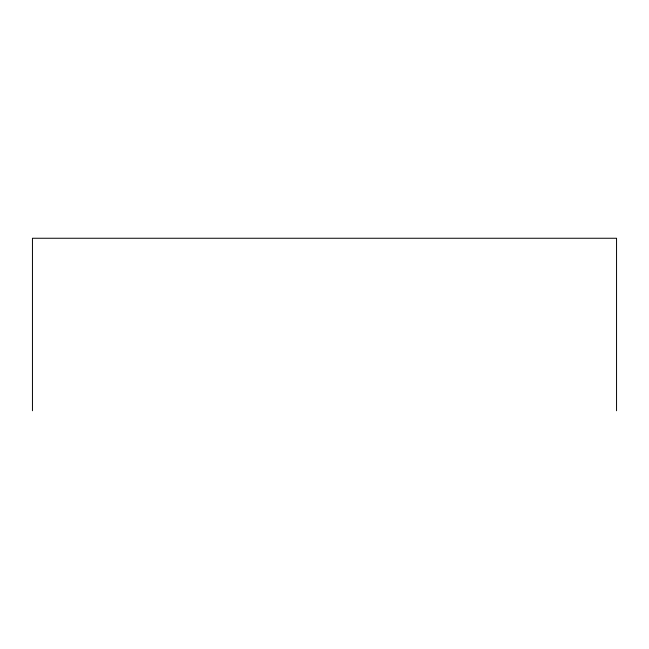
<?xml version="1.0" encoding="UTF-8"?>
<svg xmlns="http://www.w3.org/2000/svg" width="649" height="649" viewBox="0 0 649 649"><rect width="100%" height="100%" fill="white"/><g stroke="black" fill="none" stroke-linecap="round" stroke-linejoin="round"><path stroke-width="0.97" d="M616.55 410.744L616.55 238.256L32.45 238.256L32.45 410.744"/></g></svg>
